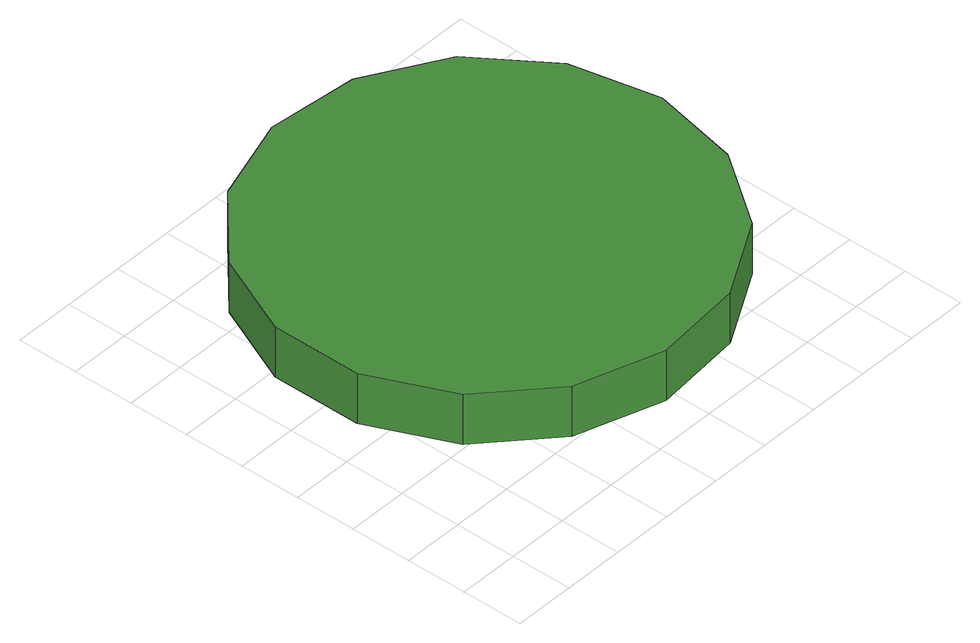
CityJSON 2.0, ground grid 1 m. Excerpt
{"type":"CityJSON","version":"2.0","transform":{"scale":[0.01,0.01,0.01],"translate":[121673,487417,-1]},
"CityObjects":{
"tree1":{"type":"SolitaryVegetationObject","attributes":{"function":"something"},"geometry":[{"type":"MultiSurface","lod":"1","boundaries":[[[0,1,2,3,4,5,6,7,8,9,10,11,12,13,14]],[[15,16,17,18,19,20,21,22,23,24,25,26,27,28,29]],[[0,29,28,1]],[[1,28,27,2]],[[2,27,26,3]],[[3,26,25,4]],[[4,25,24,5]],[[5,24,23,6]],[[6,23,22,7]],[[7,22,21,8]],[[8,21,20,9]],[[9,20,19,10]],[[10,19,18,11]],[[11,18,17,12]],[[12,17,16,13]],[[13,16,15,14]],[[14,15,29,0]]]}]}
},
"vertices":[
[778,417,181],[747,562,181],[660,683,181],[531,757,181],[383,772,181],[242,727,181],[132,627,181],[71,491,181],[71,343,181],[132,207,181],[242,108,181],[383,62,181],[531,77,181],[660,151,181],[747,272,181],[747,272,93],[660,151,93],[531,77,93],[383,62,93],[242,108,93],[132,207,93],[71,343,93],[71,491,93],[132,627,93],[242,727,93],[383,772,93],[531,757,93],[660,683,93],[747,562,93],[778,417,93]
]}
